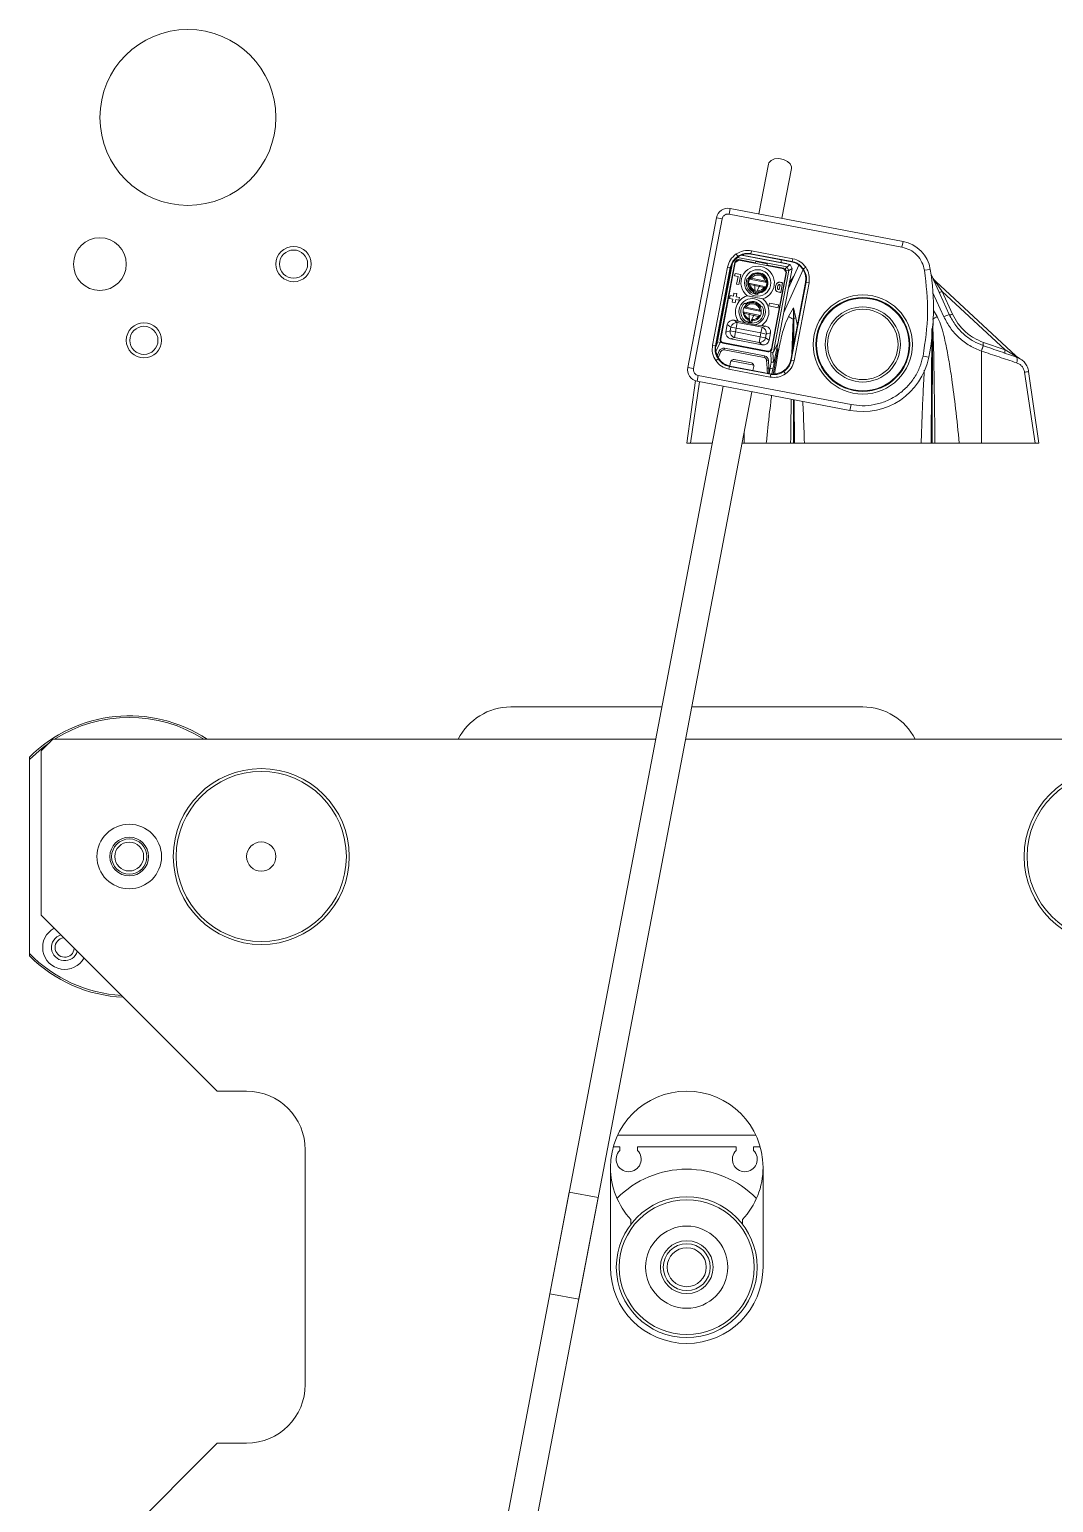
# Model space of a CAD drawing. Header units: millimetres. Extents: x 29 to 2500, y -68 to 1852.
# Drawn here: x 1139.8 to 1314.3, y 681.7 to 932.8 of the extents above; entities that cross this region are included whole.
import ezdxf

# ---------------------------------------------------------------- set-up
doc = ezdxf.new("R2010")
doc.units = ezdxf.units.MM
doc.header["$LTSCALE"] = 6

msp = doc.modelspace()

# ---------------------------------------------------------------- linework, layer by layer
at = {"color": 7, "linetype": 'Continuous', "lineweight": 18}
for p, q in [((1265.68, 909.82), (1264.062, 901.339)), ((1267.991, 900.59), (1269.609, 909.071)), ((1258.973, 901.292), (1259.161, 902.274)), ((1288.629, 896.654), (1259.161, 902.274)), ((1256.821, 900.684), (1251.95, 875.144)), ((1252.933, 874.957), (1257.804, 900.497)), ((1256.821, 900.684), (1257.804, 900.497)), ((1258.973, 901.292), (1288.442, 895.671)), ((1288.629, 896.654), (1288.442, 895.671)), ((1260.449, 894.088), (1260.168, 894.502)), ((1261.037, 894.281), (1269.397, 892.686)), ((1261.168, 894.332), (1261.505, 894.268)), ((1261.467, 894.403), (1261.443, 894.28)), ((1261.505, 894.268), (1261.491, 894.194)), ((1261.505, 894.268), (1267.793, 893.069)), ((1262.697, 894.554), (1262.791, 895.045)), ((1262.697, 894.554), (1269.73, 893.212)), ((1262.697, 894.554), (1262.76, 894.461)), ((1269.638, 893.149), (1262.76, 894.461)), ((1269.824, 893.703), (1262.791, 895.045)), ((1258.698, 892.263), (1256.158, 878.943)), ((1256.649, 878.85), (1259.189, 892.17)), ((1259.252, 892.077), (1256.741, 878.912)), ((1257.033, 879.632), (1259.578, 892.974)), ((1259.939, 893.065), (1257.447, 880)), ((1260.037, 893.046), (1257.546, 879.982)), ((1259.189, 892.17), (1258.698, 892.263)), ((1259.189, 892.17), (1259.252, 892.077)), ((1260.086, 893.252), (1259.853, 893.386)), ((1260.067, 893.152), (1259.939, 893.065)), ((1260.622, 893.444), (1260.037, 893.046)), ((1260.513, 893.455), (1260.067, 893.152)), ((1260.086, 893.252), (1260.067, 893.152)), ((1260.352, 893.486), (1260.086, 893.252)), ((1260.352, 893.486), (1260.264, 893.808)), ((1260.513, 893.455), (1260.352, 893.486)), ((1260.417, 893.929), (1268.857, 892.319)), ((1260.641, 893.542), (1260.513, 893.455)), ((1268.284, 891.982), (1260.622, 893.444)), ((1263.49, 892.999), (1260.641, 893.542)), ((1263.527, 893.195), (1263.49, 892.999)), ((1265.492, 892.82), (1263.527, 893.195)), ((1265.454, 892.624), (1265.492, 892.82)), ((1268.303, 892.081), (1265.454, 892.624)), ((1266.151, 893.383), (1266.151, 893.382)), ((1269.182, 891.685), (1266.538, 877.819)), ((1267.28, 879.245), (1269.723, 892.052)), ((1267.793, 893.069), (1267.779, 892.995)), ((1267.793, 893.069), (1268.775, 892.881)), ((1267.828, 893.062), (1267.852, 893.185)), ((1267.852, 893.185), (1267.875, 893.486)), ((1268.682, 891.398), (1268.284, 891.982)), ((1271.595, 891.831), (1268.293, 884.555)), ((1268.389, 891.953), (1268.303, 892.081)), ((1268.551, 891.922), (1268.389, 891.953)), ((1268.693, 891.506), (1268.389, 891.953)), ((1268.551, 891.922), (1268.824, 892.287)), ((1268.712, 891.607), (1268.551, 891.922)), ((1268.693, 891.506), (1268.712, 891.607)), ((1268.78, 891.379), (1268.693, 891.506)), ((1268.712, 891.607), (1269.141, 891.669)), ((1268.761, 892.808), (1268.775, 892.881)), ((1268.824, 892.287), (1269.141, 891.669)), ((1268.857, 892.319), (1269.397, 892.686)), ((1270.863, 892.612), (1269.08, 888.683)), ((1269.723, 892.052), (1269.182, 891.685)), ((1269.723, 892.052), (1269.397, 892.686)), ((1269.73, 893.212), (1269.638, 893.149)), ((1269.73, 893.212), (1269.824, 893.703)), ((1271.649, 891.952), (1272.062, 892.233)), ((1293.269, 891.878), (1292.282, 891.719)), ((1259.991, 891.168), (1259.916, 890.775)), ((1259.916, 890.775), (1260.505, 890.663)), ((1260.967, 890.982), (1259.991, 891.168)), ((1260.505, 890.663), (1260.254, 889.377)), ((1260.254, 889.377), (1260.647, 889.302)), ((1260.647, 889.302), (1260.967, 890.982)), ((1262.054, 890.32), (1262.255, 890.282)), ((1262.304, 889.524), (1263.343, 889.315)), ((1265.403, 889.615), (1262.442, 890.211)), ((1263.356, 889.109), (1262.537, 889.274)), ((1262.753, 890.352), (1265.171, 889.866)), ((1263.343, 889.315), (1264.226, 889.138)), ((1263.356, 889.109), (1263.343, 889.315)), ((1263.356, 889.109), (1263.44, 887.767)), ((1264.134, 888.952), (1263.356, 889.109)), ((1264.226, 889.138), (1264.134, 888.952)), ((1264.226, 889.138), (1265.265, 888.929)), ((1266.19, 878.333), (1268.682, 891.398)), ((1266.288, 878.314), (1268.78, 891.379)), ((1267.523, 888.421), (1267.681, 889.251)), ((1267.78, 887.963), (1268.09, 889.588)), ((1269.245, 889.546), (1269.403, 889.77)), ((1269.343, 889.824), (1269.288, 889.773)), ((1269.403, 889.77), (1269.949, 890.647)), ((1269.511, 876.477), (1272.022, 889.642)), ((1272.114, 889.705), (1269.574, 876.385)), ((1269.996, 890.7), (1269.967, 890.644)), ((1270.065, 876.291), (1272.605, 889.611)), ((1272.022, 889.642), (1272.114, 889.705)), ((1272.605, 889.611), (1272.114, 889.705)), ((1296.494, 884.182), (1293.402, 890.993)), ((1294.127, 889.77), (1295.317, 888.092)), ((1307.838, 877.14), (1294.187, 889.824)), ((1259.166, 887.41), (1259.072, 886.919)), ((1259.072, 886.919), (1259.613, 886.815)), ((1259.706, 887.307), (1259.166, 887.41)), ((1259.613, 886.815), (1259.51, 886.275)), ((1259.809, 887.847), (1259.706, 887.307)), ((1260.3, 887.753), (1259.809, 887.847)), ((1260.001, 886.182), (1260.104, 886.722)), ((1260.104, 886.722), (1260.644, 886.619)), ((1260.197, 887.213), (1260.3, 887.753)), ((1260.738, 887.11), (1260.197, 887.213)), ((1260.644, 886.619), (1260.738, 887.11)), ((1263.253, 888.36), (1263.152, 887.858)), ((1263.538, 887.747), (1264.134, 888.952)), ((1263.839, 887.72), (1263.94, 888.222)), ((1263.927, 887.821), (1263.889, 887.62)), ((1264.954, 888.787), (1264.134, 888.952)), ((1295.583, 883.795), (1293.718, 887.903)), ((1306.017, 878.15), (1295.317, 888.092)), ((1295.317, 888.092), (1297.075, 884.218)), ((1259.51, 886.275), (1260.001, 886.182)), ((1261.367, 884.641), (1262.402, 884.413)), ((1264.467, 884.675), (1261.518, 885.325)), ((1262.411, 884.206), (1261.595, 884.386)), ((1261.654, 886.144), (1261.808, 886.012)), ((1261.831, 885.461), (1264.239, 884.93)), ((1262.411, 884.206), (1262.402, 884.413)), ((1262.402, 884.413), (1263.281, 884.22)), ((1263.186, 884.036), (1262.411, 884.206)), ((1262.411, 884.206), (1262.47, 882.863)), ((1262.568, 882.841), (1263.186, 884.036)), ((1263.281, 884.22), (1263.186, 884.036)), ((1264.003, 883.856), (1263.186, 884.036)), ((1263.281, 884.22), (1264.316, 883.992)), ((1264.446, 885.509), (1264.638, 885.575)), ((1265.846, 886.136), (1265.752, 885.645)), ((1265.752, 885.645), (1267.324, 885.345)), ((1267.417, 885.836), (1265.846, 886.136)), ((1267.324, 885.345), (1267.417, 885.836)), ((1269.097, 883.819), (1269.965, 885.31)), ((1269.965, 885.31), (1269.95, 883.511)), ((1269.965, 885.31), (1270.375, 883.598)), ((1270.003, 883.511), (1269.965, 885.31)), ((1293.809, 884.893), (1294.434, 883.819)), ((1258.68, 882.458), (1258.438, 881.191)), ((1259.277, 882.013), (1258.68, 882.458)), ((1259.157, 881.384), (1259.277, 882.013)), ((1260.2, 881.837), (1259.277, 882.013)), ((1259.842, 883.209), (1260.385, 882.805)), ((1260.548, 883.074), (1259.842, 883.209)), ((1260.2, 881.837), (1260.081, 881.208)), ((1260.385, 882.805), (1260.2, 881.837)), ((1264.404, 881.035), (1260.2, 881.837)), ((1260.385, 882.805), (1264.589, 882.003)), ((1261.744, 882.738), (1260.548, 883.074)), ((1263.301, 882.441), (1261.744, 882.738)), ((1262.295, 883.46), (1262.184, 882.96)), ((1262.868, 882.809), (1262.978, 883.31)), ((1264.537, 882.313), (1263.301, 882.441)), ((1264.404, 881.035), (1264.589, 882.003)), ((1265.243, 882.179), (1264.537, 882.313)), ((1264.589, 882.003), (1265.243, 882.179)), ((1269.872, 883.367), (1269.698, 877.456)), ((1269.872, 883.367), (1269.95, 883.511)), ((1269.894, 878.484), (1269.872, 883.367)), ((1269.95, 883.511), (1269.953, 878.796)), ((1270.029, 879.193), (1270.003, 883.511)), ((1270.375, 883.598), (1270.614, 882.262)), ((1293.518, 881.808), (1293.398, 862.278)), ((1293.653, 882.173), (1293.565, 862.278)), ((1253.003, 880.664), (1252.994, 880.615)), ((1256.649, 878.85), (1256.158, 878.943)), ((1256.709, 878.701), (1257.086, 879.516)), ((1257.444, 879.401), (1256.736, 877.871)), ((1257.033, 879.632), (1256.979, 880.158)), ((1257.444, 879.401), (1257.086, 879.516)), ((1257.49, 879.641), (1257.444, 879.401)), ((1257.924, 879.299), (1265.586, 877.837)), ((1257.943, 879.397), (1265.605, 877.936)), ((1258.438, 881.191), (1259.157, 881.384)), ((1259.157, 881.384), (1260.081, 881.208)), ((1259.896, 880.241), (1259.242, 880.065)), ((1259.242, 880.065), (1264.643, 879.035)), ((1260.081, 881.208), (1259.896, 880.241)), ((1264.1, 879.439), (1259.896, 880.241)), ((1260.081, 881.208), (1264.285, 880.407)), ((1264.1, 879.439), (1264.285, 880.407)), ((1264.643, 879.035), (1264.1, 879.439)), ((1264.285, 880.407), (1264.404, 881.035)), ((1264.285, 880.407), (1265.208, 880.231)), ((1265.327, 880.859), (1264.404, 881.035)), ((1265.327, 880.859), (1265.208, 880.231)), ((1265.208, 880.231), (1265.805, 879.786)), ((1266.047, 881.053), (1265.327, 880.859)), ((1265.805, 879.786), (1266.047, 881.053)), ((1266.538, 877.819), (1267.28, 879.245)), ((1267.28, 879.245), (1266.799, 876.724)), ((1293.565, 862.278), (1293.579, 880.918)), ((1302.314, 879.438), (1306.017, 878.15)), ((1256.649, 878.85), (1256.741, 878.912)), ((1257.114, 876.602), (1256.701, 876.321)), ((1256.933, 877.164), (1257.312, 877.984)), ((1257.585, 877.858), (1257.106, 876.823)), ((1257.312, 877.984), (1257.585, 877.858)), ((1258.188, 878.434), (1258.132, 878.139)), ((1264.967, 876.836), (1258.132, 878.139)), ((1258.188, 878.434), (1265.023, 877.13)), ((1259.832, 876.492), (1262.779, 875.929)), ((1265.023, 877.13), (1264.967, 876.836)), ((1266.071, 877.756), (1266.116, 877.996)), ((1266.071, 877.756), (1266.446, 877.731)), ((1266.166, 876.072), (1266.071, 877.756)), ((1266.446, 877.731), (1266.542, 876.047)), ((1266.799, 876.724), (1266.587, 875.611)), ((1267.308, 878.323), (1266.84, 875.868)), ((1267.308, 878.323), (1267.111, 878.361)), ((1269.574, 876.385), (1269.511, 876.477)), ((1293.009, 876.916), (1292.028, 877.109)), ((1301.967, 877.958), (1301.967, 862.278)), ((1301.967, 877.958), (1301.986, 877.952)), ((1302.314, 878.87), (1302.298, 878.876)), ((1306.017, 878.15), (1307.739, 877.137)), ((1307.739, 877.137), (1307.796, 877.104)), ((1307.796, 877.104), (1307.88, 877.048)), ((1307.906, 877.078), (1307.838, 877.14)), ((1307.88, 877.048), (1307.906, 877.078)), ((1307.88, 877.048), (1308.467, 876.692)), ((1308.467, 876.692), (1307.906, 877.078)), ((1252.933, 874.957), (1251.95, 875.144)), ((1259.033, 875.342), (1258.939, 874.851)), ((1258.939, 874.851), (1265.972, 873.51)), ((1259.033, 875.342), (1259.125, 875.405)), ((1266.066, 874.001), (1259.033, 875.342)), ((1259.116, 875.406), (1259.248, 876.094)), ((1259.125, 875.405), (1266.003, 874.093)), ((1259.326, 876.283), (1263.173, 875.549)), ((1263.177, 875.345), (1263.046, 874.657)), ((1265.672, 876.39), (1265.372, 876.373)), ((1265.447, 875.041), (1265.372, 876.373)), ((1265.747, 875.058), (1265.447, 875.041)), ((1265.672, 876.39), (1265.747, 875.058)), ((1265.747, 875.058), (1265.769, 873.992)), ((1265.747, 875.058), (1265.965, 875.017)), ((1265.796, 874.133), (1265.965, 875.017)), ((1265.965, 875.017), (1266.166, 876.072)), ((1265.965, 875.017), (1266.456, 874.923)), ((1266.066, 874.001), (1265.972, 873.51)), ((1266.066, 874.001), (1266.003, 874.093)), ((1266.166, 876.072), (1266.542, 876.047)), ((1266.456, 874.923), (1266.29, 874.053)), ((1266.587, 875.611), (1266.456, 874.923)), ((1266.652, 874.885), (1266.456, 874.923)), ((1266.652, 874.885), (1266.489, 874.03)), ((1266.783, 875.573), (1266.587, 875.611)), ((1266.84, 875.868), (1266.643, 875.905)), ((1266.783, 875.573), (1266.652, 874.885)), ((1266.84, 875.868), (1266.783, 875.573)), ((1268.314, 874.466), (1268.595, 874.053)), ((1269.574, 876.385), (1270.065, 876.291)), ((1311.125, 862.278), (1309.332, 874.354)), ((1311.765, 862.278), (1310.024, 874.469)), ((1257.951, 871.964), (1228.445, 717.252)), ((1253.284, 872.91), (1251.765, 862.278)), ((1253.957, 872.726), (1252.406, 862.278)), ((1253.54, 872.805), (1253.728, 873.787)), ((1253.54, 872.805), (1279.571, 867.84)), ((1279.758, 868.823), (1253.728, 873.787)), ((1233.356, 716.316), (1262.862, 871.027)), ((1269.965, 862.278), (1269.933, 869.679)), ((1269.96, 869.673), (1269.965, 862.278)), ((1270.133, 862.278), (1270.088, 869.649)), ((1279.571, 867.84), (1279.758, 868.823)), ((1261.563, 864.216), (1261.563, 862.278)), ((1252.406, 862.278), (1256.077, 862.278)), ((1261.194, 862.278), (1261.563, 862.278)), ((1261.563, 862.278), (1265.323, 862.278)), ((1271.809, 862.278), (1291.722, 862.278)), ((1298.208, 862.278), (1301.967, 862.278)), ((1301.967, 862.278), (1311.125, 862.278)), ((1221.765, 817.278), (1247.521, 817.278)), ((1252.611, 817.278), (1281.765, 817.278)), ((1143.765, 811.778), (1141.765, 809.778)), ((1246.472, 811.778), (1143.765, 811.778)), ((1359.765, 811.778), (1251.562, 811.778)), ((1139.765, 808.719), (1139.765, 808.306)), ((1141.765, 809.778), (1141.765, 781.778)), ((1139.765, 808.306), (1139.765, 775.251)), ((1141.765, 781.778), (1171.765, 751.778)), ((1139.765, 775.251), (1139.765, 774.837)), ((1176.765, 751.778), (1171.765, 751.778)), ((1263.545, 744.278), (1239.986, 744.278)), ((1186.765, 701.778), (1186.765, 741.778)), ((1239.245, 742.278), (1240.365, 742.278)), ((1240.365, 742.278), (1240.365, 741.691)), ((1243.365, 741.691), (1243.365, 742.278)), ((1243.365, 742.278), (1260.165, 742.278)), ((1260.165, 742.278), (1260.165, 741.691)), ((1263.165, 741.691), (1263.165, 742.278)), ((1263.165, 742.278), (1264.285, 742.278)), ((1238.765, 738.778), (1238.765, 721.778)), ((1264.765, 721.778), (1264.765, 738.778)), ((1231.747, 734.57), (1202.241, 579.858)), ((1207.152, 578.922), (1236.659, 733.633)), ((1231.747, 734.57), (1236.659, 733.633)), ((1242.265, 729.11), (1242.265, 729.904)), ((1261.265, 729.904), (1261.265, 729.11)), ((1233.356, 716.316), (1228.445, 717.252)), ((1171.765, 691.778), (1141.765, 661.778)), ((1171.765, 691.778), (1176.765, 691.778))]:
    msp.add_line(p, q, dxfattribs=at)
at = {"color": 7, "linetype": 'Continuous', "lineweight": 18, "flags": 128}
for points in [[(1269.609, 909.071), (1269.617, 909.334), (1269.405, 909.845), (1268.925, 910.295), (1268.25, 910.616), (1267.482, 910.758), (1266.74, 910.701), (1266.135, 910.452), (1265.76, 910.051), (1265.68, 909.82)], [(1294.735, 888.056), (1294.757, 888.031), (1294.795, 888.014), (1294.85, 888.006), (1294.919, 888.006), (1295.002, 888.015), (1295.097, 888.033), (1295.203, 888.059), (1295.317, 888.092)], [(1297.075, 884.218), (1296.961, 884.185), (1296.856, 884.159), (1296.761, 884.141), (1296.677, 884.132), (1296.608, 884.132), (1296.554, 884.14), (1296.515, 884.157), (1296.494, 884.182)], [(1143.237, 811.25), (1141.921, 810.267), (1139.765, 808.306)]]:
    msp.add_lwpolyline(points, dxfattribs=at)
at = {"color": 7, "linetype": 'Continuous', "lineweight": 18}
for centre, radius in [((1166.765, 917.778), 15), ((1151.765, 892.778), 4.5), ((1184.765, 892.778), 3), ((1184.765, 892.778), 2.4), ((1263.854, 889.57), 2.25), ((1281.765, 879.078), 8.45), ((1281.765, 879.078), 8), ((1281.765, 879.078), 7.9), ((1281.765, 879.078), 6.4), ((1281.765, 879.078), 6), ((1159.265, 879.778), 3), ((1159.265, 879.778), 2.4), ((1179.265, 791.778), 15), ((1179.265, 791.778), 14.5), ((1324.265, 791.778), 15), ((1324.265, 791.778), 14.5), ((1156.765, 791.778), 5.5), ((1156.765, 791.778), 3.3), ((1156.765, 791.778), 3), ((1156.765, 791.778), 2.458), ((1179.265, 791.778), 2.5), ((1251.765, 721.778), 12), ((1251.765, 721.778), 11.5), ((1251.765, 721.778), 7), ((1251.765, 721.778), 4.5), ((1251.765, 721.778), 4), ((1251.765, 721.778), 3.324)]:
    msp.add_circle(centre, radius, dxfattribs=at)
for centre, radius, start, end in [((1258.786, 900.309), 2, 79.20231, 169.20231), ((1287.543, 890.956), 5.8, 9.14407, 79.20231), ((1263.854, 889.57), 2.85, 287.89673, 230.5079), ((1251.309, 885.124), 42.5, 348.86422, 9.14407), ((1263.854, 889.57), 1.95, 157.36531, 271.03932), ((1263.854, 889.57), 1.7, 155.59335, 246.74816), ((1263.854, 889.57), 1.75, 272.41529, 155.98933), ((1263.854, 889.57), 1.55, 155.57901, 181.67962), ((1263.854, 889.57), 1.55, 181.67962, 245.57901), ((1263.854, 889.57), 1.6, 273.67982, 154.7248), ((1263.854, 889.57), 1.55, 1.67962, 155.57901), ((1263.854, 889.57), 1.35, 192.67139, 243.6032), ((1263.854, 889.57), 1.35, 12.67139, 144.58724), ((1263.854, 889.57), 1.55, 335.57901, 1.67962), ((1269.129, 889.527), 0.366, 41.48873, 54.2273), ((1269.217, 890.266), 0.53, 290.63571, 334.12395), ((1294.314, 890.266), 0.53, 205.87605, 249.36429), ((1294.402, 889.527), 0.366, 125.7727, 138.51127), ((1262.917, 884.658), 2.85, 107.89673, 213.77024), ((1262.917, 884.658), 2.25, 279.82674, 238.57788), ((1263.854, 889.57), 1.85, 247.72384, 257.08059), ((1263.854, 889.57), 1.85, 257.08059, 260.17804), ((1263.854, 889.57), 1.85, 260.17804, 269.53478), ((1263.854, 889.57), 1.55, 271.67962, 335.57901), ((1263.854, 889.57), 1.35, 273.65543, 324.58724), ((1262.917, 884.658), 2.85, 304.63438, 50.5079), ((1262.917, 884.658), 1.95, 130.35243, 28.0522), ((1262.917, 884.658), 1.55, 154.5231, 180.62371), ((1262.917, 884.658), 1.55, 180.62371, 244.5231), ((1262.917, 884.658), 1.55, 0.62371, 154.5231), ((1262.917, 884.658), 1.35, 191.61548, 242.54729), ((1262.917, 884.658), 1.75, 29.0732, 129.33142), ((1262.917, 884.658), 1.35, 11.61548, 143.53133), ((1262.917, 884.658), 1.6, 30.00924, 128.39539), ((1262.917, 884.658), 1.55, 270.62371, 334.5231), ((1262.917, 884.658), 1.55, 334.5231, 0.62371), ((1300.085, 874.469), 10.356, 110.29447, 115.77081), ((1260.285, 881.774), 1.036, 84.46394, 166.62651), ((1262.917, 884.658), 1.85, 246.66794, 256.02468), ((1262.917, 884.658), 1.85, 256.02468, 259.12213), ((1262.917, 884.658), 1.85, 259.12213, 268.47888), ((1262.917, 884.658), 1.35, 272.59952, 323.53133), ((1264.302, 881.008), 1.036, 351.77811, 73.94069), ((1490.639, 1263.71), 439.771, 239.75045, 239.86733), ((1269.965, 880.73), 2.781, 89.23238, 90.31751), ((1252.542, 958.604), 77.097, 283.08989, 283.3743), ((1072.892, 1263.71), 439.771, 300.13267, 300.24955), ((1258.037, 879.888), 0.6, 204.28684, 259.20231), ((1258.037, 879.888), 0.5, 169.20231, 259.20231), ((1260.183, 881.236), 1.036, 171.77811, 253.94069), ((1264.2, 880.47), 1.036, 264.46394, 346.62651), ((1302.913, 879.154), 0.663, 154.69892, 205.40656), ((1258.038, 877.648), 0.8, 79.20231, 155.16607), ((1258.038, 877.648), 0.5, 79.20231, 155.16607), ((1259.739, 876), 0.5, 79.20231, 145.62413), ((1264.873, 876.345), 0.5, 3.23856, 79.20231), ((1264.873, 876.345), 0.8, 3.23856, 79.20231), ((1265.699, 878.427), 0.6, 259.20231, 314.11779), ((1265.699, 878.427), 0.5, 259.20231, 349.20231), ((1281.726, 879.137), 11.5, 259.20231, 348.86422), ((1328.442, 868.951), 27.965, 159.21292, 161.21129), ((1331.075, 868.088), 30.716, 159.44933, 161.26821), ((1306.616, 877.866), 0.663, 154.69892, 205.40656), ((1307.954, 876.965), 0.211, 123.46037, 138.70589), ((1308.302, 877.417), 0.595, 211.74867, 249.07399), ((1306.938, 876.518), 1.159, 331.21802, 18.12317), ((1253.915, 874.77), 2, 169.20231, 259.20231), ((1262.686, 875.438), 0.5, 12.78049, 79.20231), ((1308.201, 883.273), 8.991, 277.22435, 281.69427), ((1221.765, 807.278), 10, 90, 153.25632), ((1281.765, 807.278), 10, 26.74368, 90), ((1156.765, 791.778), 24, 56.44269, 135.09947), ((1156.765, 791.778), 23.71, 57.51434, 122.48566), ((1145.765, 776.278), 3.75, 118.57006, 331.42994), ((1145.765, 776.278), 2.25, 106.87449, 343.12551), ((1145.765, 776.278), 1.65, 94.99725, 355.00275), ((1156.765, 791.778), 23.71, 224.1929, 266.79118), ((1156.765, 791.778), 24, 224.90053, 267.55999), ((1176.765, 741.778), 10, 0, 90), ((1251.765, 738.778), 13, 0, 180), ((1241.865, 740.178), 2.13, 134.767, 45.233), ((1261.665, 740.178), 2.13, 134.767, 45.233), ((1251.765, 738.778), 13, 180, 223.04908), ((1251.765, 721.778), 16.7, 44.62941, 135.37059), ((1251.765, 738.778), 13, 316.95092, 0), ((1251.765, 721.778), 13, 180, 0), ((1176.765, 701.778), 10, 270, 0)]:
    msp.add_arc(centre, radius, start, end, dxfattribs=at)
for centre, major_axis, ratio, start_param, end_param in [((1262.199, 891.513), (-1.688, 2.483), 0.999315, 5.4981298, 7.0682409), ((1269.312, 891.777), (-0.468, 0.531), 0.4438316, 6.2272338, 6.3754897), ((1268.898, 892.583), (-0.255, 0.912), 0.318466, 3.1001078, 3.2483638), ((1269.073, 890.202), (2.483, 1.688), 0.999315, 5.4981298, 7.0682409), ((1259.714, 882.199), (0.865, -0.644), 0.927053, 2.0523401, 3.5637103), ((1264.99, 881.193), (1.042, 0.28), 0.927053, 5.8610677, 7.3724378), ((1257.961, 882.111), (0.876, 2.595), 0.1222375, 2.8801539, 3.1433768), ((1259.495, 881.051), (-1.042, -0.28), 0.927053, 5.8610677, 7.3724378), ((1264.771, 880.045), (-0.865, 0.644), 0.927053, 2.0523401, 3.5637103), ((1259.689, 878.352), (-2.483, -1.688), 0.999315, 5.4981298, 7.0682409), ((1266.563, 877.041), (1.688, -2.483), 0.999315, 5.4981298, 7.0682409), ((1266.587, 880.466), (0.141, 2.735), 0.1222375, 3.1398085, 3.4030314), ((1266.683, 878.782), (0.141, 2.735), 0.1222375, 3.1398085, 3.866679)]:
    msp.add_ellipse(centre, major_axis=major_axis, ratio=ratio, start_param=start_param, end_param=end_param, dxfattribs=at)
for points, knots in [([(1257.804, 900.497), (1257.84, 900.618), (1257.897, 900.804), (1258.063, 901.01), (1258.22, 901.142), (1258.4, 901.239), (1258.652, 901.318), (1258.847, 901.302), (1258.973, 901.292)], [0, 0, 0, 0, 0.239443, 0.3695502, 0.4999998, 0.6301073, 0.760557, 1, 1, 1, 1]), ([(1260.168, 894.502), (1259.812, 894.202), (1259.099, 893.602), (1258.832, 892.709), (1258.698, 892.263)], [0, 0, 0, 0, 0.4999537, 1, 1, 1, 1]), ([(1259.189, 892.17), (1259.24, 892.368), (1259.34, 892.758), (1259.712, 893.46), (1260.157, 893.839), (1260.449, 894.088)], [0, 0, 0, 0, 0.26085962, 0.51484146, 1, 1, 1, 1]), ([(1262.791, 895.045), (1262.326, 895.084), (1261.398, 895.164), (1260.578, 894.722), (1260.168, 894.502)], [0, 0, 0, 0, 0.5000463, 1, 1, 1, 1]), ([(1260.449, 894.088), (1260.788, 894.268), (1261.305, 894.542), (1262.094, 894.631), (1262.494, 894.579), (1262.697, 894.554)], [0, 0, 0, 0, 0.4851585, 0.7391404, 1, 1, 1, 1]), ([(1288.442, 895.671), (1288.904, 895.541), (1289.849, 895.274), (1291.036, 894.35), (1291.926, 893.137), (1292.165, 892.184), (1292.282, 891.719)], [0, 0, 0, 0, 0.2440676, 0.5, 0.7559324, 1, 1, 1, 1]), ([(1269.73, 893.212), (1269.928, 893.162), (1270.319, 893.062), (1271.02, 892.689), (1271.4, 892.244), (1271.649, 891.952)], [0, 0, 0, 0, 0.2608596, 0.5148415, 1, 1, 1, 1]), ([(1272.062, 892.233), (1271.762, 892.589), (1271.162, 893.302), (1270.27, 893.569), (1269.824, 893.703)], [0, 0, 0, 0, 0.4999537, 1, 1, 1, 1]), ([(1271.649, 891.952), (1271.829, 891.613), (1272.102, 891.097), (1272.191, 890.307), (1272.14, 889.907), (1272.114, 889.705)], [0, 0, 0, 0, 0.4851585, 0.7391404, 1, 1, 1, 1]), ([(1272.605, 889.611), (1272.645, 890.075), (1272.725, 891.003), (1272.283, 891.823), (1272.062, 892.233)], [0, 0, 0, 0, 0.50004634, 1, 1, 1, 1]), ([(1262.407, 890.253), (1262.405, 890.253), (1262.402, 890.254), (1262.377, 890.259), (1262.34, 890.266), (1262.297, 890.274), (1262.268, 890.279), (1262.255, 890.282)], [0, 0, 0, 0, 0.2066945, 0.4132812, 0.6229055, 0.8387547, 1, 1, 1, 1]), ([(1262.304, 889.524), (1262.306, 889.523), (1262.308, 889.52), (1262.329, 889.495), (1262.369, 889.449), (1262.44, 889.371), (1262.501, 889.308), (1262.536, 889.274), (1262.537, 889.274)], [0, 0, 0, 0, 0.1136833, 0.226664, 0.3957435, 0.6627449, 0.9931649, 1, 1, 1, 1]), ([(1262.753, 890.352), (1262.752, 890.352), (1262.707, 890.334), (1262.627, 890.3), (1262.531, 890.255), (1262.476, 890.228), (1262.448, 890.213), (1262.444, 890.211), (1262.442, 890.211)], [0, 0, 0, 0, 0.0068351, 0.3372551, 0.6042565, 0.773336, 0.8863167, 1, 1, 1, 1]), ([(1265.403, 889.615), (1265.402, 889.617), (1265.399, 889.62), (1265.378, 889.644), (1265.338, 889.691), (1265.267, 889.768), (1265.206, 889.831), (1265.171, 889.865), (1265.171, 889.866)], [0, 0, 0, 0, 0.1136833, 0.226664, 0.3957435, 0.6627449, 0.9931649, 1, 1, 1, 1]), ([(1267.22, 889.569), (1267.183, 889.536), (1267.1, 889.462), (1266.967, 889.252), (1266.92, 889.062), (1266.888, 888.932)], [0, 0, 0, 0, 0.201699, 0.4563182, 1, 1, 1, 1]), ([(1267.479, 889.675), (1267.427, 889.663), (1267.334, 889.643), (1267.255, 889.591), (1267.22, 889.569)], [0, 0, 0, 0, 0.5671463, 1, 1, 1, 1]), ([(1267.611, 889.269), (1267.579, 889.273), (1267.518, 889.281), (1267.426, 889.247), (1267.341, 889.174), (1267.273, 889.047), (1267.248, 888.941), (1267.234, 888.881)], [0, 0, 0, 0, 0.155554, 0.3034846, 0.4649718, 0.6979739, 1, 1, 1, 1]), ([(1267.802, 889.665), (1267.739, 889.675), (1267.632, 889.692), (1267.524, 889.68), (1267.479, 889.675)], [0, 0, 0, 0, 0.5831024, 1, 1, 1, 1]), ([(1267.681, 889.251), (1267.669, 889.255), (1267.646, 889.263), (1267.622, 889.267), (1267.611, 889.269)], [0, 0, 0, 0, 0.53167411, 1, 1, 1, 1]), ([(1268.09, 889.588), (1268.043, 889.604), (1267.949, 889.635), (1267.852, 889.655), (1267.802, 889.665)], [0, 0, 0, 0, 0.491689, 1, 1, 1, 1]), ([(1270.033, 890.782), (1269.942, 890.605), (1269.763, 890.257), (1269.481, 889.967), (1269.343, 889.824)], [0, 0, 0, 0, 0.5100253, 1, 1, 1, 1]), ([(1294.187, 889.824), (1294.049, 889.967), (1293.767, 890.257), (1293.589, 890.605), (1293.498, 890.782)], [0, 0, 0, 0, 0.4899747, 1, 1, 1, 1]), ([(1262.041, 887.37), (1262.236, 887.333), (1262.711, 887.243), (1263.664, 887.061), (1264.342, 886.932), (1264.729, 886.858)], [0, 0, 0, 0, 0.22880394, 0.55861185, 1, 1, 1, 1]), ([(1263.927, 887.821), (1263.931, 887.839), (1263.937, 887.874), (1263.946, 887.92), (1263.953, 887.954), (1263.956, 887.971), (1263.956, 887.972), (1263.956, 887.973)], [0, 0, 0, 0, 0.2225497, 0.4451732, 0.6653398, 0.8793718, 1, 1, 1, 1]), ([(1264.954, 888.787), (1264.955, 888.788), (1265, 888.806), (1265.081, 888.84), (1265.176, 888.884), (1265.231, 888.912), (1265.26, 888.926), (1265.263, 888.928), (1265.265, 888.929)], [0, 0, 0, 0, 0.00683512, 0.33725506, 0.60425652, 0.77333601, 0.88631671, 1, 1, 1, 1]), ([(1266.888, 888.932), (1266.875, 888.854), (1266.854, 888.725), (1266.865, 888.594), (1266.869, 888.541)], [0, 0, 0, 0, 0.5976444, 1, 1, 1, 1]), ([(1266.869, 888.541), (1266.88, 888.483), (1266.898, 888.383), (1266.949, 888.296), (1266.971, 888.259)], [0, 0, 0, 0, 0.5833656, 1, 1, 1, 1]), ([(1266.971, 888.259), (1266.998, 888.223), (1267.048, 888.158), (1267.117, 888.113), (1267.148, 888.093)], [0, 0, 0, 0, 0.5516278, 1, 1, 1, 1]), ([(1267.148, 888.093), (1267.247, 888.052), (1267.398, 887.99), (1267.559, 887.974), (1267.615, 887.968)], [0, 0, 0, 0, 0.6552249, 1, 1, 1, 1]), ([(1267.234, 888.881), (1267.223, 888.815), (1267.206, 888.708), (1267.239, 888.606), (1267.251, 888.567)], [0, 0, 0, 0, 0.6215091, 1, 1, 1, 1]), ([(1267.251, 888.567), (1267.262, 888.547), (1267.283, 888.509), (1267.344, 888.455), (1267.4, 888.439), (1267.434, 888.429)], [0, 0, 0, 0, 0.28213415, 0.55191153, 1, 1, 1, 1]), ([(1267.434, 888.429), (1267.453, 888.425), (1267.483, 888.421), (1267.512, 888.421), (1267.523, 888.421)], [0, 0, 0, 0, 0.6356016, 1, 1, 1, 1]), ([(1267.615, 887.968), (1267.647, 887.966), (1267.702, 887.962), (1267.757, 887.962), (1267.78, 887.963)], [0, 0, 0, 0, 0.5828298, 1, 1, 1, 1]), ([(1261.367, 884.641), (1261.368, 884.64), (1261.371, 884.637), (1261.391, 884.612), (1261.431, 884.565), (1261.5, 884.486), (1261.56, 884.422), (1261.594, 884.387), (1261.595, 884.386)], [0, 0, 0, 0, 0.1136833, 0.226664, 0.3957435, 0.6627449, 0.9931649, 1, 1, 1, 1]), ([(1261.831, 885.461), (1261.83, 885.46), (1261.785, 885.443), (1261.704, 885.411), (1261.608, 885.368), (1261.552, 885.341), (1261.523, 885.328), (1261.519, 885.326), (1261.518, 885.325)], [0, 0, 0, 0, 0.0068351, 0.3372551, 0.6042565, 0.773336, 0.8863167, 1, 1, 1, 1]), ([(1261.923, 885.912), (1261.922, 885.913), (1261.919, 885.915), (1261.9, 885.932), (1261.871, 885.957), (1261.839, 885.985), (1261.817, 886.004), (1261.808, 886.012)], [0, 0, 0, 0, 0.2102143, 0.4203671, 0.6322669, 0.8476728, 1, 1, 1, 1]), ([(1264.003, 883.856), (1264.003, 883.856), (1264.049, 883.873), (1264.13, 883.906), (1264.226, 883.949), (1264.282, 883.975), (1264.311, 883.989), (1264.314, 883.991), (1264.316, 883.992)], [0, 0, 0, 0, 0.00683512, 0.33725506, 0.60425652, 0.77333601, 0.88631671, 1, 1, 1, 1]), ([(1264.467, 884.675), (1264.466, 884.677), (1264.463, 884.68), (1264.443, 884.704), (1264.403, 884.752), (1264.334, 884.831), (1264.274, 884.895), (1264.24, 884.929), (1264.239, 884.93)], [0, 0, 0, 0, 0.1136833, 0.226664, 0.3957435, 0.6627449, 0.9931649, 1, 1, 1, 1]), ([(1264.446, 885.509), (1264.43, 885.503), (1264.397, 885.491), (1264.354, 885.476), (1264.321, 885.465), (1264.305, 885.459), (1264.303, 885.459), (1264.302, 885.458)], [0, 0, 0, 0, 0.2190054, 0.4380507, 0.6557929, 0.8701959, 1, 1, 1, 1]), ([(1302.298, 878.876), (1301.732, 879.108), (1300.561, 879.588), (1298.97, 880.749), (1297.515, 882.264), (1296.84, 883.53), (1296.494, 884.182)], [0, 0, 0, 0, 0.2267031, 0.4689409, 0.7267087, 1, 1, 1, 1]), ([(1297.075, 884.218), (1297.354, 883.687), (1297.913, 882.62), (1299.165, 881.25), (1300.643, 880.128), (1301.758, 879.667), (1302.314, 879.438)], [0, 0, 0, 0, 0.2495561, 0.5006901, 0.7514536, 1, 1, 1, 1]), ([(1266.751, 874.148), (1266.786, 874.384), (1266.898, 875.14), (1267.102, 876.368), (1267.376, 877.909), (1267.773, 879.821), (1268.225, 881.866), (1268.848, 883.261), (1269.097, 883.819)], [0, 0, 0, 0, 0.0718355, 0.2294447, 0.3739663, 0.5419777, 0.816852, 1, 1, 1, 1]), ([(1294.059, 862.278), (1294.039, 864.058), (1294, 867.612), (1293.922, 872.932), (1293.851, 877.946), (1293.734, 881.183), (1293.682, 882.655)], [0, 0, 0, 0, 0.2619313, 0.5231856, 0.7832051, 1, 1, 1, 1]), ([(1294.434, 883.819), (1294.59, 883.501), (1294.957, 882.756), (1295.369, 881.382), (1295.775, 879.768), (1296.114, 878.113), (1296.407, 876.505), (1296.672, 874.888), (1297.09, 872.094), (1297.631, 867.878), (1298.006, 864.241), (1298.208, 862.278)], [0, 0, 0, 0, 0.0483757, 0.1133258, 0.1953807, 0.2760452, 0.3441806, 0.4188663, 0.5001206, 0.730315, 1, 1, 1, 1]), ([(1301.967, 877.958), (1301.289, 878.24), (1299.918, 878.81), (1298.132, 880.173), (1296.615, 881.83), (1295.925, 883.144), (1295.583, 883.795)], [0, 0, 0, 0, 0.2474072, 0.4999671, 0.7525446, 1, 1, 1, 1]), ([(1252.824, 879.725), (1252.823, 879.721), (1252.82, 879.706), (1252.818, 879.692), (1252.816, 879.682)], [0, 0, 0, 0, 0.2612358, 1, 1, 1, 1]), ([(1252.877, 880.003), (1252.876, 879.995), (1252.871, 879.973), (1252.865, 879.937), (1252.858, 879.901), (1252.853, 879.879), (1252.852, 879.871)], [0, 0, 0, 0, 0.1683336, 0.4859454, 0.8013303, 1, 1, 1, 1]), ([(1252.914, 880.198), (1252.912, 880.184), (1252.906, 880.155), (1252.901, 880.126), (1252.898, 880.112)], [0, 0, 0, 0, 0.4930768, 1, 1, 1, 1]), ([(1252.965, 880.463), (1252.964, 880.459), (1252.961, 880.442), (1252.957, 880.424), (1252.955, 880.411)], [0, 0, 0, 0, 0.2562702, 1, 1, 1, 1]), ([(1253.033, 880.823), (1253.033, 880.823), (1253.034, 880.825), (1253.033, 880.819), (1253.03, 880.805), (1253.026, 880.786), (1253.024, 880.771), (1253.021, 880.76), (1253.019, 880.747), (1253.016, 880.732), (1253.014, 880.721), (1253.013, 880.717)], [0, 0, 0, 0, 0.0122343, 0.2315274, 0.4524329, 0.6310379, 0.7202978, 0.7649219, 0.8541832, 0.9434454, 1, 1, 1, 1]), ([(1256.158, 878.943), (1256.118, 878.479), (1256.038, 877.551), (1256.48, 876.731), (1256.701, 876.321)], [0, 0, 0, 0, 0.5000463, 1, 1, 1, 1]), ([(1257.447, 880), (1257.441, 879.933), (1257.428, 879.81), (1257.471, 879.694), (1257.49, 879.641)], [0, 0, 0, 0, 0.5469404, 1, 1, 1, 1]), ([(1257.114, 876.602), (1256.934, 876.941), (1256.661, 877.457), (1256.572, 878.247), (1256.623, 878.647), (1256.649, 878.85)], [0, 0, 0, 0, 0.4851585, 0.7391404, 1, 1, 1, 1]), ([(1259.033, 875.342), (1258.835, 875.393), (1258.444, 875.492), (1257.743, 875.865), (1257.363, 876.31), (1257.114, 876.602)], [0, 0, 0, 0, 0.2608596, 0.5148415, 1, 1, 1, 1]), ([(1266.116, 877.996), (1266.161, 878.047), (1266.242, 878.141), (1266.274, 878.26), (1266.288, 878.314)], [0, 0, 0, 0, 0.5466232, 1, 1, 1, 1]), ([(1292.028, 877.109), (1291.871, 876.489), (1291.549, 875.213), (1290.603, 873.411), (1289.297, 871.756), (1287.643, 870.374), (1285.744, 869.356), (1283.721, 868.763), (1281.696, 868.559), (1280.392, 868.736), (1279.758, 868.823)], [0, 0, 0, 0, 0.11658, 0.2400889, 0.3686911, 0.5, 0.6313089, 0.7599111, 0.88342, 1, 1, 1, 1]), ([(1307.954, 875.96), (1306.968, 876.289), (1304.998, 876.947), (1302.99, 877.617), (1301.986, 877.952)], [0, 0, 0, 0, 0.50039151, 1, 1, 1, 1]), ([(1308.039, 876.879), (1307.095, 877.207), (1305.205, 877.865), (1303.278, 878.535), (1302.314, 878.87)], [0, 0, 0, 0, 0.4996249, 1, 1, 1, 1]), ([(1308.039, 876.879), (1308.322, 876.752), (1308.821, 876.528), (1309.417, 875.942), (1309.846, 875.269), (1309.966, 874.73), (1310.024, 874.469)], [0, 0, 0, 0, 0.2826531, 0.4995804, 0.758587, 1, 1, 1, 1]), ([(1253.728, 873.787), (1253.607, 873.824), (1253.42, 873.881), (1253.214, 874.047), (1253.082, 874.203), (1252.985, 874.384), (1252.906, 874.636), (1252.922, 874.831), (1252.933, 874.957)], [0, 0, 0, 0, 0.23944295, 0.36955024, 0.49999985, 0.63010729, 0.76055705, 1, 1, 1, 1]), ([(1256.701, 876.321), (1257.001, 875.965), (1257.601, 875.252), (1258.493, 874.985), (1258.939, 874.851)], [0, 0, 0, 0, 0.4999537, 1, 1, 1, 1]), ([(1259.326, 876.283), (1259.299, 876.235), (1259.265, 876.174), (1259.25, 876.108), (1259.248, 876.094)], [0, 0, 0, 0, 0.79706811, 1, 1, 1, 1]), ([(1263.177, 875.345), (1263.181, 875.371), (1263.188, 875.425), (1263.184, 875.487), (1263.178, 875.529), (1263.175, 875.542), (1263.173, 875.549)], [0, 0, 0, 0, 0.3930975, 0.7976083, 0.8987119, 1, 1, 1, 1]), ([(1265.574, 874.175), (1265.573, 874.178), (1265.504, 874.288), (1265.477, 874.594), (1265.458, 874.88), (1265.447, 875.041)], [0, 0, 0, 0, 0.0113931, 0.4437212, 1, 1, 1, 1]), ([(1265.972, 873.51), (1266.436, 873.47), (1267.365, 873.39), (1268.185, 873.832), (1268.595, 874.053)], [0, 0, 0, 0, 0.5000463, 1, 1, 1, 1]), ([(1268.314, 874.466), (1267.975, 874.286), (1267.458, 874.012), (1266.669, 873.924), (1266.269, 873.975), (1266.066, 874.001)], [0, 0, 0, 0, 0.4851585, 0.7391404, 1, 1, 1, 1]), ([(1269.574, 876.385), (1269.523, 876.187), (1269.423, 875.796), (1269.05, 875.094), (1268.606, 874.715), (1268.314, 874.466)], [0, 0, 0, 0, 0.2608596, 0.5148415, 1, 1, 1, 1]), ([(1268.595, 874.053), (1268.951, 874.353), (1269.664, 874.953), (1269.931, 875.845), (1270.065, 876.291)], [0, 0, 0, 0, 0.4999537, 1, 1, 1, 1]), ([(1291.722, 862.278), (1291.766, 863.717), (1291.852, 866.464), (1292.021, 870.497), (1292.15, 873.189), (1292.239, 874.572), (1292.245, 874.67)], [0, 0, 0, 0, 0.348037, 0.6648185, 0.9763635, 1, 1, 1, 1]), ([(1309.332, 874.354), (1309.288, 874.538), (1309.201, 874.906), (1308.88, 875.374), (1308.463, 875.748), (1308.123, 875.889), (1307.954, 875.96)], [0, 0, 0, 0, 0.2501017, 0.50015997, 0.75022369, 1, 1, 1, 1]), ([(1265.323, 862.278), (1265.405, 863.098), (1265.565, 864.691), (1265.82, 867.009), (1266.039, 868.892), (1266.181, 870.001), (1266.23, 870.385)], [0, 0, 0, 0, 0.3029187, 0.5888278, 0.8577441, 1, 1, 1, 1]), ([(1269.563, 869.749), (1269.561, 869.631), (1269.521, 867.14), (1269.496, 864.65), (1269.472, 862.278)], [0, 0, 0, 0, 0.04768684, 1, 1, 1, 1]), ([(1271.55, 869.37), (1271.58, 868.688), (1271.687, 866.325), (1271.758, 863.96), (1271.809, 862.278)], [0, 0, 0, 0, 0.2887339, 1, 1, 1, 1]), ([(1251.765, 862.278), (1251.776, 862.278), (1251.798, 862.278), (1251.971, 862.278), (1252.187, 862.278), (1252.347, 862.278), (1252.406, 862.278)], [0, 0, 0, 0, 0.2793396, 0.5586098, 0.8397034, 1, 1, 1, 1]), ([(1265.323, 862.278), (1265.688, 862.278), (1266.418, 862.278), (1267.83, 862.278), (1268.822, 862.278), (1269.472, 862.278)], [0, 0, 0, 0, 0.2565362, 0.5130731, 1, 1, 1, 1]), ([(1269.472, 862.278), (1269.534, 862.278), (1269.643, 862.278), (1269.81, 862.278), (1269.913, 862.278), (1269.965, 862.278)], [0, 0, 0, 0, 0.3915925, 0.6932513, 1, 1, 1, 1]), ([(1269.965, 862.278), (1269.982, 862.278), (1270.007, 862.278), (1270.039, 862.278), (1270.062, 862.278), (1270.083, 862.278), (1270.109, 862.278), (1270.123, 862.278), (1270.133, 862.278)], [0, 0, 0, 0, 0.2540313, 0.38027824, 0.50652487, 0.63277111, 0.75901691, 1, 1, 1, 1]), ([(1270.133, 862.278), (1270.235, 862.278), (1270.474, 862.278), (1271.01, 862.278), (1271.496, 862.278), (1271.764, 862.278), (1271.809, 862.278)], [0, 0, 0, 0, 0.2545858, 0.5935692, 0.9325658, 1, 1, 1, 1]), ([(1291.722, 862.278), (1291.89, 862.278), (1292.283, 862.278), (1292.855, 862.278), (1293.222, 862.278), (1293.373, 862.278), (1293.398, 862.278)], [0, 0, 0, 0, 0.2545822, 0.5936826, 0.9327641, 1, 1, 1, 1]), ([(1293.398, 862.278), (1293.408, 862.278), (1293.423, 862.278), (1293.45, 862.278), (1293.471, 862.278), (1293.494, 862.278), (1293.525, 862.278), (1293.549, 862.278), (1293.565, 862.278)], [0, 0, 0, 0, 0.25401172, 0.38025731, 0.50650336, 0.63274981, 0.75899659, 1, 1, 1, 1]), ([(1293.565, 862.278), (1293.609, 862.278), (1293.695, 862.278), (1293.863, 862.278), (1293.981, 862.278), (1294.059, 862.278)], [0, 0, 0, 0, 0.2555989, 0.5111977, 1, 1, 1, 1]), ([(1294.059, 862.278), (1294.396, 862.278), (1295.072, 862.278), (1296.453, 862.278), (1297.514, 862.278), (1298.208, 862.278)], [0, 0, 0, 0, 0.2565385, 0.5130759, 1, 1, 1, 1]), ([(1311.125, 862.278), (1311.227, 862.278), (1311.432, 862.278), (1311.649, 862.278), (1311.753, 862.278), (1311.762, 862.278), (1311.765, 862.278)], [0, 0, 0, 0, 0.2846901, 0.5694505, 0.8523325, 1, 1, 1, 1])]:
    msp.add_open_spline(points, degree=3, knots=knots, dxfattribs=at)
msp.add_open_spline([(1292.282, 891.719), (1292.564, 889.278), (1293.127, 884.397), (1292.394, 879.538), (1292.028, 877.109)], degree=3, dxfattribs=at)

doc.saveas('drawing.dxf')
